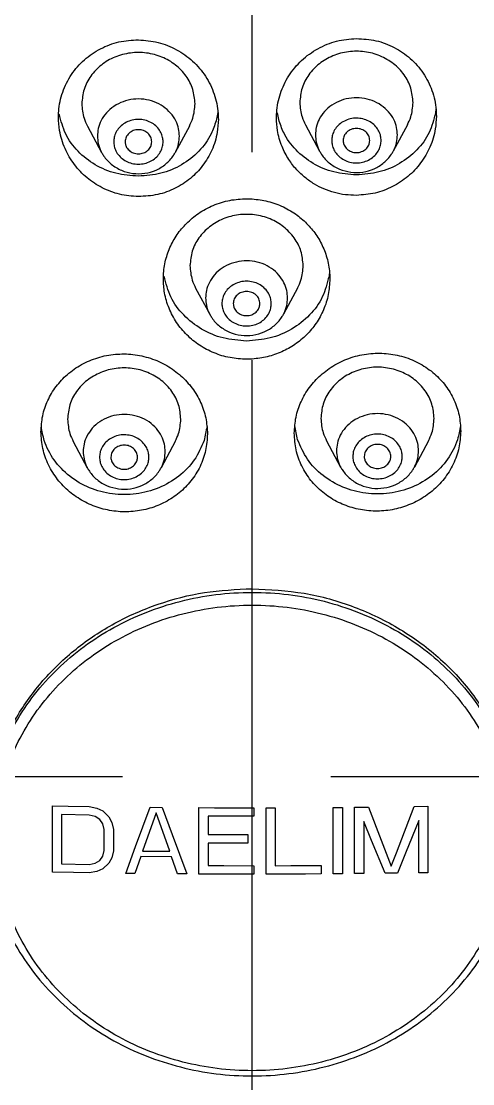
# Model space of a CAD drawing. Header units: millimetres. Extents: x 0 to 420, y 0 to 594.
# Drawn here: x 163.95 to 166.66, y 255.16 to 261.55 of the extents above; entities that cross this region are included whole.
import ezdxf

# ---------------------------------------------------------------- set-up
doc = ezdxf.new("R2010")
doc.units = ezdxf.units.MM
doc.header["$MEASUREMENT"] = 0
doc.linetypes.add('CENTER', pattern=[2, 1.25, -0.25, 0.25, -0.25])
for name, color, linetype in [('CL', 1, 'CENTER'), ('D', 2, 'Continuous'), ('DWG', 7, 'Continuous')]:
    doc.layers.add(name, color=color, linetype=linetype)

msp = doc.modelspace()

# ---------------------------------------------------------------- linework, layer by layer
at = {"layer": 'CL', "ltscale": 5}
for p, q in [((165.333, 213.263), (165.333, 267.1809)), ((158.3045, 257.0104), (172.4322, 257.0104))]:
    msp.add_line(p, q, dxfattribs=at)
at = {"layer": 'D'}
for p, q in [((164.3436, 260.9185), (164.4279, 260.7612)), ((164.9553, 260.9185), (164.871, 260.7612)), ((165.6528, 260.926), (165.7371, 260.7687)), ((166.2645, 260.926), (166.1803, 260.7687)), ((164.5694, 260.8249), (164.57, 260.8165)), ((164.7288, 260.8165), (164.7294, 260.8249)), ((165.8787, 260.8324), (165.8793, 260.824)), ((166.0381, 260.824), (166.0387, 260.8324)), ((164.9932, 259.946), (165.0775, 259.7887)), ((165.6049, 259.946), (165.5206, 259.7887)), ((165.2191, 259.8524), (165.2197, 259.844)), ((165.3785, 259.844), (165.3791, 259.8524)), ((164.2582, 259.0231), (164.3425, 258.8658)), ((164.8699, 259.0231), (164.7856, 258.8658)), ((165.7796, 259.0275), (165.8638, 258.8702)), ((166.3912, 259.0275), (166.307, 258.8702)), ((164.4841, 258.9295), (164.4847, 258.9211)), ((164.6435, 258.9211), (164.6441, 258.9295)), ((166.0054, 258.9339), (166.006, 258.9255)), ((166.1648, 258.9255), (166.1654, 258.9339)), ((164.133, 256.4352), (164.133, 256.834)), ((164.353, 256.8302), (164.3988, 256.821)), ((164.3988, 256.821), (164.4355, 256.8035)), ((164.4355, 256.8035), (164.4721, 256.7689)), ((164.6325, 256.5894), (164.7196, 256.8256)), ((164.7196, 256.8256), (164.793, 256.825)), ((164.793, 256.825), (164.8525, 256.6621)), ((165.013, 256.4247), (165.013, 256.8235)), ((165.343, 256.8227), (165.343, 256.7716)), ((165.4163, 256.8228), (165.4713, 256.8229)), ((165.4163, 256.424), (165.4163, 256.8228)), ((165.4713, 256.8229), (165.4713, 256.4748)), ((165.8196, 256.8246), (165.8746, 256.825)), ((165.8196, 256.4258), (165.8196, 256.8246)), ((165.8746, 256.825), (165.8746, 256.4262)), ((165.948, 256.8257), (166.0305, 256.8265)), ((165.948, 256.4269), (165.948, 256.8257)), ((166.0305, 256.8265), (166.1074, 256.6276)), ((166.3055, 256.8301), (166.388, 256.8314)), ((166.388, 256.8314), (166.388, 256.4326)), ((164.188, 256.7819), (164.188, 256.4849)), ((164.353, 256.7791), (164.188, 256.7819)), ((164.3896, 256.7701), (164.353, 256.7791)), ((164.4171, 256.7527), (164.3896, 256.7701)), ((164.4355, 256.7269), (164.4171, 256.7527)), ((164.4721, 256.7689), (164.4905, 256.7347)), ((164.4905, 256.7347), (164.4996, 256.692)), ((164.7563, 256.7913), (164.6738, 256.5627)), ((164.8388, 256.5613), (164.7563, 256.7913)), ((165.068, 256.7722), (165.068, 256.6617)), ((165.2487, 256.7717), (165.068, 256.7722)), ((165.343, 256.7716), (165.2487, 256.7717)), ((166.003, 256.7411), (166.003, 256.4274)), ((166.0498, 256.627), (166.003, 256.7411)), ((166.333, 256.7454), (166.2534, 256.5496)), ((166.333, 256.4318), (166.333, 256.7454)), ((164.4446, 256.6928), (164.4355, 256.7269)), ((164.4446, 256.5655), (164.4446, 256.6928)), ((164.4996, 256.692), (164.4996, 256.5648)), ((164.8525, 256.6621), (164.9396, 256.4251)), ((165.068, 256.6108), (165.068, 256.4752)), ((165.212, 256.6103), (165.068, 256.6108)), ((165.3063, 256.6102), (165.212, 256.6103)), ((165.3063, 256.6611), (165.3063, 256.6102)), ((166.1313, 256.4289), (166.0498, 256.627)), ((166.1074, 256.6276), (166.168, 256.4717)), ((164.4355, 256.5318), (164.4446, 256.5655)), ((164.4996, 256.5648), (164.4905, 256.5225)), ((164.573, 256.4285), (164.6325, 256.5894)), ((164.6738, 256.5627), (164.8388, 256.5613)), ((166.2534, 256.5496), (166.2046, 256.4299)), ((164.188, 256.4849), (164.353, 256.4822)), ((164.353, 256.4822), (164.3896, 256.4901)), ((164.3896, 256.4901), (164.4171, 256.5066)), ((164.4171, 256.5066), (164.4355, 256.5318)), ((164.4721, 256.4889), (164.4355, 256.4556)), ((164.4905, 256.5225), (164.4721, 256.4889)), ((164.6646, 256.529), (164.628, 256.4278)), ((164.848, 256.5273), (164.6646, 256.529)), ((164.8846, 256.4255), (164.848, 256.5273)), ((164.3988, 256.4392), (164.353, 256.4314)), ((164.4355, 256.4556), (164.3988, 256.4392)), ((164.628, 256.4278), (164.573, 256.4285)), ((164.9396, 256.4251), (164.8846, 256.4255)), ((165.343, 256.4747), (165.343, 256.4239)), ((165.7463, 256.476), (165.7463, 256.4253)), ((165.8746, 256.4262), (165.8196, 256.4258)), ((166.003, 256.4274), (165.948, 256.4269)), ((166.2046, 256.4299), (166.1313, 256.4289)), ((166.388, 256.4326), (166.333, 256.4318))]:
    msp.add_line(p, q, dxfattribs=at)
for points in [[(164.133, 256.834), (164.2271, 256.8323), (164.353, 256.8302)], [(165.013, 256.8235), (165.1072, 256.8231), (165.2014, 256.8228), (165.343, 256.8227)], [(166.168, 256.4717), (166.199, 256.5525), (166.3055, 256.8301)], [(165.068, 256.6617), (165.1622, 256.6614), (165.3063, 256.6611)], [(164.353, 256.4314), (164.2588, 256.433), (164.133, 256.4352)], [(165.343, 256.4239), (165.2487, 256.424), (165.1545, 256.4242), (165.013, 256.4247)], [(165.068, 256.4752), (165.1622, 256.4749), (165.343, 256.4747)], [(165.7463, 256.4253), (165.6521, 256.4247), (165.5578, 256.4243), (165.4163, 256.424)], [(165.4713, 256.4748), (165.5655, 256.4751), (165.7463, 256.476)]]:
    msp.add_lwpolyline(points, dxfattribs=at)
for points in [[(164.1694, 260.9715), (164.1709, 261.0082), (164.1951, 261.1236), (164.2476, 261.2286), (164.3251, 261.3173), (164.4216, 261.3836), (164.5318, 261.4244), (164.6494, 261.4375)], [(164.6494, 261.4375), (164.7671, 261.4218), (164.878, 261.3781), (164.9748, 261.3091), (165.0522, 261.2181), (165.1043, 261.1115), (165.1281, 260.9957), (165.1294, 260.9606)], [(165.4787, 260.9681), (165.4798, 261.0009), (165.5021, 261.1144), (165.5525, 261.2207), (165.6291, 261.313), (165.7271, 261.3842), (165.8398, 261.4292), (165.9587, 261.4451)], [(165.9587, 261.4451), (166.0762, 261.4319), (166.1859, 261.3913), (166.2823, 261.3253), (166.3597, 261.2369), (166.4124, 261.1322), (166.4371, 261.017), (166.4387, 260.9785)], [(164.9894, 261.0531), (164.9756, 261.1399), (164.9354, 261.2197), (164.8721, 261.286), (164.7907, 261.3334), (164.6978, 261.3581), (164.601, 261.3581), (164.5082, 261.3334), (164.4268, 261.286), (164.3634, 261.2197), (164.3232, 261.1399), (164.3094, 261.0531)], [(166.2987, 261.0606), (166.2849, 261.1474), (166.2447, 261.2272), (166.1813, 261.2935), (166.0999, 261.3409), (166.0071, 261.3656), (165.9103, 261.3656), (165.8174, 261.3409), (165.736, 261.2935), (165.6727, 261.2272), (165.6325, 261.1474), (165.6187, 261.0606)], [(164.8957, 260.8587), (164.8908, 260.9029), (164.8739, 260.9506), (164.843, 260.9967), (164.7987, 261.0363), (164.7437, 261.0649), (164.6824, 261.0799), (164.619, 261.0802), (164.5575, 261.0658), (164.5022, 261.0377), (164.4572, 260.9983), (164.4256, 260.952), (164.4082, 260.9039), (164.4031, 260.8587)], [(166.205, 260.8662), (166.2001, 260.9105), (166.1832, 260.9581), (166.1523, 261.0043), (166.1079, 261.0438), (166.053, 261.0725), (165.9917, 261.0875), (165.9283, 261.0878), (165.8668, 261.0734), (165.8115, 261.0452), (165.7665, 261.0059), (165.7349, 260.9595), (165.7175, 260.9114), (165.7124, 260.8662)], [(164.3094, 261.0531), (164.3232, 260.9663), (164.3436, 260.9184)], [(164.9552, 260.9184), (164.9756, 260.9663), (164.9894, 261.0531)], [(165.6187, 261.0606), (165.6325, 260.9738), (165.6529, 260.926)], [(166.2645, 260.926), (166.2849, 260.9738), (166.2987, 261.0606)], [(166.4369, 261.0231), (166.4338, 260.9987)], [(164.6494, 260.4953), (164.5362, 260.5098), (164.432, 260.5488), (164.341, 260.6089), (164.265, 260.6885), (164.209, 260.7839), (164.1761, 260.8931), (164.1694, 260.9715)], [(164.6494, 260.6181), (164.5142, 260.6357), (164.3899, 260.6871), (164.2867, 260.7682), (164.2128, 260.8724), (164.1743, 260.9912)], [(164.7977, 260.8249), (164.7948, 260.8514), (164.7847, 260.8801), (164.7661, 260.9079), (164.7394, 260.9318), (164.7063, 260.949), (164.6693, 260.9581), (164.6311, 260.9583), (164.594, 260.9496), (164.5607, 260.9326), (164.5336, 260.9089), (164.5146, 260.881), (164.5042, 260.852), (164.5011, 260.8249)], [(165.1294, 260.9606), (165.1226, 260.8816), (165.09, 260.7745), (165.035, 260.6815), (164.9616, 260.605), (164.87, 260.5455), (164.7652, 260.5079), (164.6494, 260.4953)], [(165.1159, 260.9507), (165.086, 260.8724), (165.0122, 260.7682), (164.9089, 260.6871), (164.7847, 260.6357), (164.6494, 260.6181)], [(165.1245, 260.9912), (165.1159, 260.9507)], [(165.127, 261.0096), (165.1245, 260.9912)], [(165.9587, 260.5028), (165.8922, 260.5066), (165.8265, 260.5196), (165.7639, 260.5413), (165.7059, 260.5708), (165.652, 260.6083), (165.6007, 260.6563), (165.5529, 260.7181), (165.5119, 260.797), (165.485, 260.8925), (165.4787, 260.9681)], [(165.4922, 260.9582), (165.4836, 260.9987)], [(165.9587, 260.6256), (165.8235, 260.6432), (165.6992, 260.6947), (165.5959, 260.7758), (165.5221, 260.8799), (165.4922, 260.9582)], [(166.107, 260.8324), (166.1041, 260.859), (166.0939, 260.8876), (166.0753, 260.9154), (166.0486, 260.9393), (166.0155, 260.9566), (165.9785, 260.9656), (165.9404, 260.9658), (165.9033, 260.9571), (165.87, 260.9401), (165.8429, 260.9164), (165.8239, 260.8885), (165.8134, 260.8596), (165.8104, 260.8324)], [(166.4338, 260.9987), (166.3953, 260.8799), (166.3215, 260.7758), (166.2182, 260.6947), (166.0939, 260.6432), (165.9587, 260.6256)], [(166.4387, 260.9785), (166.4323, 260.9022), (166.4, 260.7931), (166.3443, 260.6973), (166.2677, 260.6166), (166.1749, 260.5555), (166.0709, 260.517), (165.9587, 260.5028)], [(164.7294, 260.8249), (164.7233, 260.8526), (164.706, 260.8762), (164.68, 260.8919), (164.6494, 260.8974), (164.6188, 260.8919), (164.5929, 260.8762), (164.5755, 260.8526), (164.5694, 260.8249)], [(166.0387, 260.8324), (166.0326, 260.8602), (166.0153, 260.8837), (165.9893, 260.8994), (165.9587, 260.9049), (165.9281, 260.8994), (165.9021, 260.8837), (165.8848, 260.8602), (165.8787, 260.8324)], [(164.4031, 260.8587), (164.408, 260.8145), (164.4249, 260.7669), (164.4278, 260.7614)], [(164.5011, 260.8249), (164.504, 260.7984), (164.5142, 260.7697), (164.5328, 260.7419), (164.5595, 260.718), (164.5926, 260.7007), (164.6296, 260.6917), (164.6678, 260.6915), (164.7048, 260.7002), (164.7381, 260.7172), (164.7652, 260.7409), (164.7842, 260.7688), (164.7947, 260.7977), (164.7977, 260.8249)], [(164.8711, 260.7613), (164.8732, 260.7654), (164.8906, 260.8135), (164.8957, 260.8587)], [(165.7124, 260.8662), (165.7173, 260.822), (165.7342, 260.7744), (165.737, 260.7689)], [(165.8104, 260.8324), (165.8133, 260.8059), (165.8235, 260.7772), (165.842, 260.7494), (165.8687, 260.7255), (165.9018, 260.7083), (165.9388, 260.6992), (165.977, 260.699), (166.0141, 260.7077), (166.0474, 260.7247), (166.0745, 260.7484), (166.0935, 260.7763), (166.104, 260.8053), (166.107, 260.8324)], [(165.8792, 260.824), (165.8848, 260.8047), (165.9021, 260.7812), (165.9281, 260.7654), (165.9587, 260.7599), (165.9893, 260.7654), (166.0153, 260.7812), (166.0326, 260.8047), (166.0381, 260.824)], [(166.1803, 260.7689), (166.1825, 260.773), (166.1999, 260.8211), (166.205, 260.8662)], [(164.4278, 260.7612), (164.4401, 260.7409), (164.4866, 260.6901), (164.547, 260.6536), (164.616, 260.6349), (164.6875, 260.6355), (164.7555, 260.6551), (164.8144, 260.6918), (164.8595, 260.742), (164.871, 260.7612)], [(164.57, 260.8165), (164.5755, 260.7971), (164.5929, 260.7736), (164.6188, 260.7579), (164.6494, 260.7524), (164.68, 260.7579), (164.706, 260.7736), (164.7233, 260.7971), (164.7289, 260.8165)], [(165.7371, 260.7688), (165.7494, 260.7484), (165.7959, 260.6976), (165.8563, 260.6611), (165.9253, 260.6424), (165.9968, 260.643), (166.0647, 260.6627), (166.1236, 260.6994), (166.1688, 260.7496), (166.1803, 260.7688)], [(164.7991, 260.0006), (164.7992, 260.0118), (164.8104, 260.1028), (164.8387, 260.1887), (164.8822, 260.2668), (164.9385, 260.3346), (165.0099, 260.3939), (165.0987, 260.4423), (165.1988, 260.4729), (165.2991, 260.4826)], [(165.2991, 260.4826), (165.316, 260.4823), (165.333, 260.4815)], [(165.333, 260.4815), (165.4266, 260.4666), (165.5199, 260.4329), (165.6019, 260.3839), (165.6673, 260.3263), (165.7206, 260.2594), (165.7623, 260.1816), (165.7892, 260.0951), (165.7991, 260.0028), (165.7991, 260)], [(165.6391, 260.0806), (165.6253, 260.1674), (165.5851, 260.2472), (165.5217, 260.3135), (165.4403, 260.3609), (165.3474, 260.3856), (165.2507, 260.3856), (165.1578, 260.3609), (165.0764, 260.3135), (165.013, 260.2472), (164.9728, 260.1674), (164.9591, 260.0806)], [(164.9591, 260.0806), (164.9728, 259.9938), (164.9932, 259.946)], [(165.5454, 259.8862), (165.5405, 259.9304), (165.5236, 259.978), (165.4927, 260.0242), (165.4484, 260.0638), (165.3934, 260.0924), (165.332, 260.1074), (165.2687, 260.1077), (165.2071, 260.0933), (165.1518, 260.0652), (165.1069, 260.0258), (165.0753, 259.9795), (165.0579, 259.9314), (165.0528, 259.8862)], [(165.6049, 259.946), (165.6253, 259.9938), (165.6391, 260.0806)], [(165.2991, 259.5179), (165.1996, 259.5276), (165.104, 259.5562), (165.0164, 259.6025), (164.9404, 259.6643), (164.8788, 259.7391), (164.8336, 259.8244), (164.8065, 259.9175), (164.7991, 260.0006)], [(165.2991, 259.6275), (165.1582, 259.6458), (165.0287, 259.6994), (164.9212, 259.7839), (164.8442, 259.8924), (164.8042, 260.0161)], [(165.794, 260.0161), (165.7539, 259.8924), (165.6769, 259.7839), (165.5694, 259.6994), (165.4399, 259.6458), (165.2991, 259.6275)], [(165.7991, 260), (165.7898, 259.9073), (165.7608, 259.815), (165.7162, 259.734), (165.6587, 259.6649), (165.5897, 259.6075), (165.5103, 259.5629), (165.4236, 259.533), (165.333, 259.519)], [(165.7974, 260.0433), (165.794, 260.0161)], [(165.4474, 259.8524), (165.4445, 259.8789), (165.4343, 259.9076), (165.4157, 259.9354), (165.389, 259.9593), (165.3559, 259.9765), (165.3189, 259.9856), (165.2807, 259.9858), (165.2436, 259.9771), (165.2103, 259.9601), (165.1833, 259.9364), (165.1643, 259.9085), (165.1538, 259.8795), (165.1507, 259.8524)], [(165.3791, 259.8524), (165.373, 259.8801), (165.3556, 259.9037), (165.3297, 259.9194), (165.2991, 259.9249), (165.2684, 259.9194), (165.2425, 259.9037), (165.2252, 259.8801), (165.2191, 259.8524)], [(165.0528, 259.8862), (165.0576, 259.842), (165.0746, 259.7944), (165.0774, 259.7889)], [(165.5207, 259.7888), (165.5229, 259.793), (165.5403, 259.8411), (165.5454, 259.8862)], [(165.1507, 259.8524), (165.1537, 259.8259), (165.1638, 259.7972), (165.1824, 259.7694), (165.2091, 259.7455), (165.2422, 259.7283), (165.2792, 259.7192), (165.3174, 259.719), (165.3545, 259.7277), (165.3878, 259.7447), (165.4149, 259.7684), (165.4339, 259.7963), (165.4443, 259.8253), (165.4474, 259.8524)], [(165.2196, 259.844), (165.2252, 259.8246), (165.2425, 259.8011), (165.2684, 259.7854), (165.2991, 259.7799), (165.3297, 259.7854), (165.3556, 259.8011), (165.373, 259.8246), (165.3785, 259.844)], [(165.0775, 259.7887), (165.0898, 259.7684), (165.1362, 259.7176), (165.1966, 259.6811), (165.2657, 259.6624), (165.3371, 259.663), (165.4051, 259.6826), (165.464, 259.7193), (165.5091, 259.7696), (165.5206, 259.7887)], [(164.0641, 259.0818), (164.0745, 259.178), (164.1052, 259.2697), (164.1551, 259.3535), (164.2226, 259.4263), (164.3071, 259.4856), (164.4055, 259.5274), (164.511, 259.5478), (164.6166, 259.5466), (164.7218, 259.5236), (164.8203, 259.4796), (164.905, 259.4182), (164.9727, 259.3436), (165.0228, 259.2584), (165.0536, 259.1659), (165.0641, 259.0692)], [(165.5854, 259.0737), (165.5959, 259.1705), (165.6266, 259.2628), (165.6766, 259.348), (165.7441, 259.4223), (165.8284, 259.4836), (165.9267, 259.5278), (166.0322, 259.5509), (166.1378, 259.5523), (166.2431, 259.532), (166.3417, 259.4903), (166.4266, 259.4309), (166.4943, 259.3579), (166.5443, 259.2739), (166.575, 259.1822), (166.5854, 259.086)], [(165.333, 259.519), (165.316, 259.5181), (165.2991, 259.5179)], [(164.9041, 259.1577), (164.8903, 259.2446), (164.8501, 259.3243), (164.7867, 259.3906), (164.7053, 259.438), (164.6124, 259.4628), (164.5157, 259.4628), (164.4228, 259.438), (164.3414, 259.3906), (164.278, 259.3243), (164.2378, 259.2446), (164.2241, 259.1577)], [(166.4254, 259.1621), (166.4116, 259.2489), (166.3714, 259.3287), (166.3081, 259.395), (166.2266, 259.4424), (166.1338, 259.4671), (166.037, 259.4671), (165.9442, 259.4424), (165.8628, 259.395), (165.7994, 259.3287), (165.7592, 259.2489), (165.7454, 259.1621)], [(164.8104, 258.9634), (164.8055, 259.0076), (164.7886, 259.0552), (164.7577, 259.1013), (164.7134, 259.1409), (164.6584, 259.1696), (164.5971, 259.1846), (164.5337, 259.1849), (164.4721, 259.1705), (164.4168, 259.1423), (164.3718, 259.1029), (164.3403, 259.0566), (164.3228, 259.0085), (164.3178, 258.9634)], [(165.7454, 259.1621), (165.7592, 259.0753), (165.7796, 259.0275)], [(166.3317, 258.9677), (166.3268, 259.0119), (166.3099, 259.0595), (166.279, 259.1057), (166.2347, 259.1453), (166.1798, 259.1739), (166.1184, 259.189), (166.055, 259.1893), (165.9935, 259.1748), (165.9381, 259.1467), (165.8932, 259.1073), (165.8616, 259.061), (165.8442, 259.0129), (165.8391, 258.9677)], [(166.3912, 259.0275), (166.4116, 259.0753), (166.4254, 259.1621)], [(164.0732, 259.0715), (164.0664, 259.114)], [(164.2241, 259.1577), (164.2378, 259.0709), (164.2582, 259.0231)], [(164.8699, 259.0231), (164.8903, 259.0709), (164.9041, 259.1577)], [(165.0617, 259.114), (165.0438, 259.0301)], [(165.6057, 259.0345), (165.5878, 259.1184)], [(166.5831, 259.1184), (166.5762, 259.0759)], [(165.0641, 259.0692), (165.0529, 258.9695), (165.0193, 258.8736), (164.9651, 258.7872), (164.8944, 258.7153), (164.8109, 258.66), (164.718, 258.6223), (164.6176, 258.6033), (164.5149, 258.6041), (164.4136, 258.6251), (164.3196, 258.6648), (164.2355, 258.7221), (164.1644, 258.7956), (164.1096, 258.8835), (164.0755, 258.9808), (164.0641, 259.0818)], [(165.0438, 259.0301), (164.9847, 258.9128), (164.8915, 258.8153), (164.7718, 258.7455), (164.6352, 258.7092), (164.4929, 258.7092), (164.3564, 258.7455), (164.2366, 258.8153), (164.1434, 258.9128), (164.0843, 259.0301), (164.0732, 259.0715)], [(164.7124, 258.9295), (164.7095, 258.9561), (164.6993, 258.9847), (164.6807, 259.0125), (164.6541, 259.0364), (164.6209, 259.0537), (164.5839, 259.0627), (164.5457, 259.0629), (164.5086, 259.0542), (164.4753, 259.0372), (164.4483, 259.0135), (164.4293, 258.9856), (164.4188, 258.9567), (164.4157, 258.9295)], [(166.5854, 259.086), (166.574, 258.9852), (166.5399, 258.8878), (166.4849, 258.7996), (166.4136, 258.7261), (166.3297, 258.669), (166.2363, 258.6295), (166.1354, 258.6085), (166.0329, 258.6075), (165.9325, 258.6264), (165.8397, 258.6637), (165.7565, 258.7186), (165.6856, 258.7901), (165.6309, 258.8766), (165.5968, 258.9733), (165.5854, 259.0737)], [(166.5762, 259.0759), (166.5652, 259.0345), (166.506, 258.9171), (166.4128, 258.8197), (166.2931, 258.7499), (166.1566, 258.7136), (166.0142, 258.7136), (165.8777, 258.7499), (165.758, 258.8197), (165.6648, 258.9171), (165.6057, 259.0345)], [(166.2337, 258.9339), (166.2308, 258.9604), (166.2207, 258.9891), (166.2021, 259.0169), (166.1754, 259.0408), (166.1423, 259.0581), (166.1053, 259.0671), (166.0671, 259.0673), (166.03, 259.0586), (165.9966, 259.0416), (165.9696, 259.0179), (165.9506, 258.99), (165.9401, 258.961), (165.9371, 258.9339)], [(164.6441, 258.9295), (164.638, 258.9573), (164.6206, 258.9808), (164.5947, 258.9965), (164.5641, 259.002), (164.5334, 258.9965), (164.5075, 258.9808), (164.4901, 258.9573), (164.4841, 258.9295)], [(165.8391, 258.9677), (165.844, 258.9235), (165.8609, 258.8759), (165.8638, 258.8704)], [(166.1654, 258.9339), (166.1593, 258.9617), (166.142, 258.9852), (166.116, 259.0009), (166.0854, 259.0064), (166.0548, 259.0009), (166.0288, 258.9852), (166.0115, 258.9617), (166.0054, 258.9339)], [(166.307, 258.8704), (166.3092, 258.8745), (166.3266, 258.9226), (166.3317, 258.9677)], [(164.3178, 258.9634), (164.3226, 258.9192), (164.3395, 258.8716), (164.3424, 258.866)], [(164.4157, 258.9295), (164.4187, 258.903), (164.4288, 258.8744), (164.4474, 258.8465), (164.4741, 258.8227), (164.5072, 258.8054), (164.5442, 258.7963), (164.5824, 258.7961), (164.6195, 258.8049), (164.6528, 258.8218), (164.6799, 258.8455), (164.6989, 258.8735), (164.7093, 258.9024), (164.7124, 258.9295)], [(164.4846, 258.9211), (164.4901, 258.9018), (164.5075, 258.8783), (164.5334, 258.8625), (164.5641, 258.857), (164.5947, 258.8625), (164.6206, 258.8783), (164.638, 258.9018), (164.6435, 258.9211)], [(164.7857, 258.866), (164.7879, 258.8701), (164.8053, 258.9182), (164.8104, 258.9634)], [(165.9371, 258.9339), (165.94, 258.9074), (165.9502, 258.8787), (165.9687, 258.8509), (165.9954, 258.8271), (166.0285, 258.8098), (166.0655, 258.8007), (166.1037, 258.8005), (166.1408, 258.8092), (166.1742, 258.8262), (166.2012, 258.8499), (166.2202, 258.8778), (166.2307, 258.9068), (166.2337, 258.9339)], [(166.006, 258.9255), (166.0115, 258.9062), (166.0288, 258.8826), (166.0548, 258.8669), (166.0854, 258.8614), (166.116, 258.8669), (166.142, 258.8826), (166.1593, 258.9062), (166.1649, 258.9255)], [(164.3425, 258.8659), (164.3548, 258.8455), (164.4012, 258.7947), (164.4616, 258.7582), (164.5307, 258.7395), (164.6021, 258.7401), (164.6701, 258.7598), (164.729, 258.7965), (164.7741, 258.8467), (164.7856, 258.8659)], [(165.8638, 258.8703), (165.8761, 258.8499), (165.9226, 258.7991), (165.983, 258.7626), (166.052, 258.7439), (166.1235, 258.7445), (166.1915, 258.7642), (166.2504, 258.8008), (166.2955, 258.8511), (166.307, 258.8703)], [(163.7455, 256.8704), (163.8073, 257.126), (163.9187, 257.3674), (164.0762, 257.5867), (164.2747, 257.7767), (164.5075, 257.9314), (164.7673, 258.0456), (165.0454, 258.1157), (165.333, 258.1393)], [(165.333, 258.1393), (165.6451, 258.1114), (165.9452, 258.0289), (166.2219, 257.8949), (166.4643, 257.7145), (166.6633, 257.4948), (166.8112, 257.2441), (166.9022, 256.9721), (166.9314, 256.7528)], [(163.7487, 256.8699), (163.792, 257.0572), (163.865, 257.2437), (163.9654, 257.4197), (164.0912, 257.5814), (164.2404, 257.7263), (164.4096, 257.8512), (164.5965, 257.9542), (164.7966, 258.0331), (165.0072, 258.0866), (165.2234, 258.1136), (165.4422, 258.1136), (165.6584, 258.0867), (165.8691, 258.0332), (166.0692, 257.9543), (166.2561, 257.8513), (166.4254, 257.7264), (166.5746, 257.5815), (166.7004, 257.4197), (166.8009, 257.2437), (166.8739, 257.0572), (166.9181, 256.8639), (166.9301, 256.7527)], [(163.7895, 256.6416), (163.8038, 256.8316), (163.8465, 257.0181), (163.9169, 257.198), (164.0138, 257.3677), (164.1351, 257.5237), (164.279, 257.6635), (164.4423, 257.784), (164.6225, 257.8834), (164.8156, 257.9595), (165.0188, 258.0111), (165.2273, 258.0371), (165.4383, 258.0372), (165.6469, 258.0112), (165.8501, 257.9596), (166.0432, 257.8835), (166.2235, 257.7841), (166.3868, 257.6636), (166.5307, 257.5238), (166.6521, 257.3678), (166.749, 257.198), (166.8194, 257.0181), (166.8621, 256.8316), (166.8764, 256.6416)], [(163.733, 256.6669), (163.7478, 256.4691), (163.7921, 256.2748), (163.865, 256.0877), (163.9654, 255.9112), (164.0912, 255.7488), (164.2402, 255.6035), (164.4098, 255.4778), (164.5967, 255.3744), (164.7972, 255.2952), (165.0079, 255.2415), (165.2246, 255.2145), (165.4433, 255.2147), (165.6599, 255.2419), (165.8703, 255.2957), (166.0707, 255.3751), (166.2572, 255.4786), (166.4265, 255.6042), (166.5752, 255.7494), (166.7008, 255.9117), (166.801, 256.088), (166.8739, 256.2749), (166.9181, 256.4691), (166.933, 256.6669)], [(166.8764, 256.6416), (166.8621, 256.4516), (166.8194, 256.2651), (166.749, 256.0852), (166.6521, 255.9155), (166.5308, 255.7595), (166.3869, 255.6197), (166.2236, 255.4992), (166.0434, 255.3998), (165.8504, 255.3237), (165.6472, 255.2721), (165.4386, 255.2461), (165.2276, 255.246), (165.019, 255.272), (164.8158, 255.3236), (164.6227, 255.3997), (164.4424, 255.4991), (164.2791, 255.6196), (164.1352, 255.7594), (164.0138, 255.9154), (163.9169, 256.0852), (163.8465, 256.2651), (163.8038, 256.4516), (163.7895, 256.6416)]]:
    msp.add_spline(points, degree=3, dxfattribs=at)
at = {"layer": 'DWG'}
for points in [[(158.833, 260.4723), (158.9127, 261.3951), (159.15, 262.2956), (159.5393, 263.1518), (160.0714, 263.9426), (160.7333, 264.6483), (161.509, 265.2514), (162.3792, 265.7368), (163.3223, 266.0923), (164.3151, 266.3092), (165.333, 266.3821)], [(165.333, 266.3821), (166.3511, 266.3091), (167.344, 266.0922), (168.2871, 265.7366), (169.1572, 265.2512), (169.9327, 264.6482), (170.5945, 263.9427), (171.1265, 263.152), (171.5158, 262.2959), (171.7532, 261.3953), (171.833, 260.4723)], [(165.333, 266.3633), (164.7301, 266.3379), (164.0638, 266.2499), (163.3279, 266.076), (162.5294, 265.7872), (161.6849, 265.348), (160.8456, 264.7343), (160.1205, 263.9918), (159.5444, 263.1521), (159.1311, 262.2359), (158.893, 261.271), (158.833, 260.4723)], [(158.6706, 257.1332), (158.7272, 257.9229), (158.8964, 258.6995), (159.1753, 259.4498), (159.5595, 260.1612), (160.0428, 260.8212), (160.6168, 261.4185), (161.2721, 261.9428), (161.9972, 262.3847), (162.7796, 262.7365), (163.606, 262.9923), (164.462, 263.1475), (165.333, 263.1995)], [(165.333, 263.1995), (166.2042, 263.1474), (167.0604, 262.9921), (167.8869, 262.7363), (168.6692, 262.3844), (169.3942, 261.9425), (170.0493, 261.4184), (170.6231, 260.8213), (171.1062, 260.1614), (171.4905, 259.4502), (171.7694, 258.7), (171.9386, 257.9232), (171.9953, 257.1332)], [(165.333, 251.1768), (164.6818, 251.2067), (164.0373, 251.2962), (163.4061, 251.4443), (162.7946, 251.6496), (162.2092, 251.9098), (161.6559, 252.2224), (161.1403, 252.5841), (160.6677, 252.9912), (160.243, 253.4396), (159.8705, 253.9246), (159.5541, 254.4413), (159.297, 254.9844), (159.1018, 255.5482), (158.9705, 256.127), (158.9046, 256.7149), (158.9046, 257.3059), (158.9705, 257.8938), (159.1018, 258.4726), (159.297, 259.0364), (159.5541, 259.5795), (159.8705, 260.0962), (160.243, 260.5812), (160.6677, 261.0295), (161.1403, 261.4367), (161.6559, 261.7984), (162.2092, 262.111), (162.7946, 262.3712), (163.4061, 262.5765), (164.0373, 262.7246), (164.6818, 262.8141), (165.333, 262.844)], [(165.333, 251.1768), (165.9841, 251.2067), (166.6286, 251.2962), (167.2599, 251.4443), (167.8713, 251.6496), (168.4567, 251.9098), (169.01, 252.2224), (169.5256, 252.5841), (169.9982, 252.9912), (170.4229, 253.4396), (170.7954, 253.9246), (171.1118, 254.4413), (171.3689, 254.9844), (171.5641, 255.5482), (171.6954, 256.127), (171.7614, 256.7149), (171.7614, 257.3059), (171.6954, 257.8938), (171.5641, 258.4726), (171.3689, 259.0364), (171.1118, 259.5795), (170.7954, 260.0962), (170.4229, 260.5812), (169.9982, 261.0295), (169.5256, 261.4367), (169.01, 261.7984), (168.4567, 262.111), (167.8713, 262.3712), (167.2599, 262.5765), (166.6286, 262.7246), (165.9841, 262.8141), (165.333, 262.844)], [(165.333, 251.0669), (164.4617, 251.119), (163.6055, 251.2743), (162.779, 251.5302), (161.9967, 251.8821), (161.2718, 252.3239), (160.6167, 252.8481), (160.0428, 253.4452), (159.5597, 254.105), (159.1754, 254.8163), (158.8965, 255.5665), (158.7273, 256.3432), (158.6706, 257.1332)], [(171.9953, 257.1332), (171.9387, 256.3435), (171.7695, 255.567), (171.4906, 254.8167), (171.1064, 254.1053), (170.6231, 253.4452), (170.0491, 252.8479), (169.3938, 252.3237), (168.6687, 251.8818), (167.8863, 251.53), (167.0599, 251.2742), (166.2039, 251.119), (165.333, 251.0669)]]:
    msp.add_spline(points, degree=3, dxfattribs=at)

doc.saveas('drawing.dxf')
